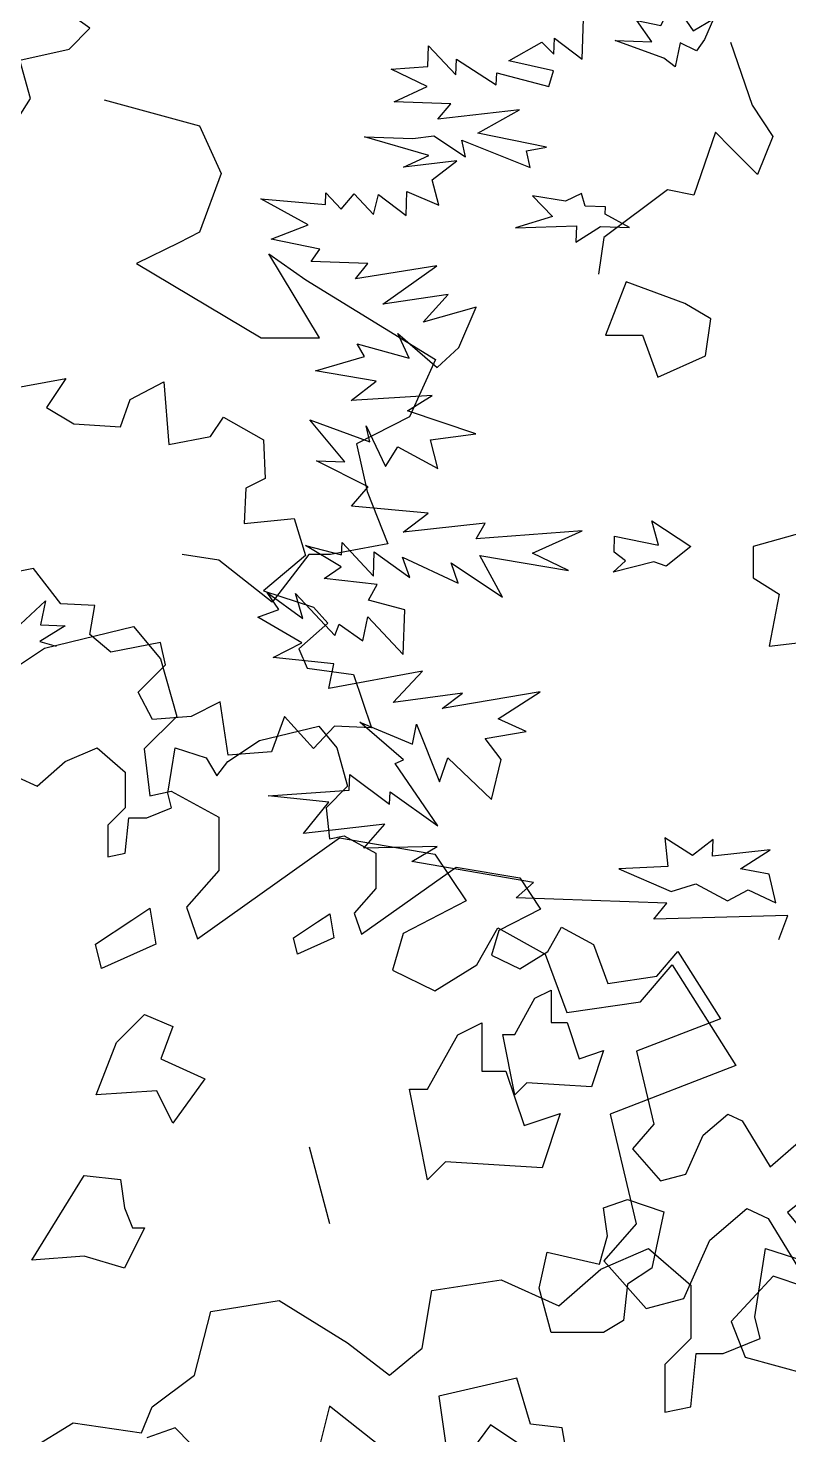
# Model space of a CAD drawing. Header units: inches. Extents: x 11.9 to 85.3, y 21.1 to 37.4.
# Drawn here: x 16.321 to 16.5449, y 23.1689 to 23.583 of the extents above; entities that cross this region are included whole.
import ezdxf

# ---------------------------------------------------------------- set-up
doc = ezdxf.new("R2010")
doc.units = ezdxf.units.IN
doc.header["$MEASUREMENT"] = 0
doc.layers.add('CAY', color=94, linetype='Continuous')
doc.layers.add('CAY-3', color=61, linetype='Continuous')

# ---------------------------------------------------------------- blocks, each defined once
blk = doc.blocks.new('A$C76451831')
at = {"layer": 'CAY'}
for p, q in [((2648.45, 1679.83), (2664.84, 1695.12)), ((2664.84, 1695.12), (2661.57, 1679.37)), ((2677.86, 1678.8), (2661.19, 1668.5)), ((2661.57, 1679.37), (2677.86, 1678.8)), ((2664.25, 1664.12), (2722.62, 1678.28)), ((2722.62, 1678.28), (2740.31, 1657.04)), ((2633, 1643.47), (2664.25, 1664.12)), ((2661.19, 1668.5), (2671.96, 1665.41)), ((2740.31, 1657.04), (2750.93, 1619.29)), ((2750.93, 1619.29), (2729.7, 1598.05)), ((2729.7, 1598.05), (2733.24, 1567.38)), ((2733.24, 1567.38), (2747.39, 1570.33)), ((2747.39, 1570.33), (2778.64, 1553.22)), ((2778.64, 1553.22), (2778.64, 1518.42)), ((2764.49, 1473.59), (2857.65, 1539.66)), ((2857.65, 1539.66), (2920.15, 1529.04)), ((2920.15, 1529.04), (2940.78, 1498.37)), ((2778.64, 1518.42), (2757.41, 1494.24)), ((2940.78, 1498.37), (2899.51, 1477.13)), ((2757.41, 1494.24), (2764.49, 1473.59)), ((2899.51, 1477.13), (2892.43, 1452.95)), ((2947.86, 1456.49), (2961.42, 1480.67)), ((2961.42, 1480.67), (2992.67, 1463.57)), ((2992.67, 1463.57), (3006.82, 1425.22)), ((2892.43, 1452.95), (2920.15, 1439.38)), ((2920.15, 1439.38), (2947.86, 1456.49)), ((3055.17, 1432.3), (3075.81, 1456.49)), ((3075.81, 1456.49), (3117.67, 1390.42)), ((3006.82, 1425.22), (3055.17, 1432.3)), ((3117.67, 1390.42), (3035.12, 1358.57)), ((3035.12, 1358.57), (3052.22, 1286.61)), ((3052.22, 1286.61), (3031, 1262.42)), ((5268.01, 577.07), (5268.94, 603.78)), ((5249.55, 580.43), (5249.91, 590.84)), ((5249.91, 590.84), (5268.01, 577.07)), ((5166.8, 572.44), (5167.27, 586.02)), ((5167.27, 586.02), (5185.18, 566.81)), ((5219.94, 576.02), (5241.67, 588.41)), ((5241.67, 588.41), (5249.55, 580.43)), ((5142.71, 570.56), (5166.8, 572.44)), ((5185.18, 566.81), (5185.54, 577.23)), ((5185.54, 577.23), (5211.69, 560.45)), ((5249.17, 569.56), (5219.94, 576.02)), ((5166.34, 559.31), (5142.71, 570.56)), ((5211.69, 560.45), (5211.96, 568.14)), ((5211.96, 568.14), (5246.09, 559.24)), ((5246.09, 559.24), (5249.17, 569.56)), ((5144.69, 549.18), (5166.34, 559.31)), ((5181.8, 547.89), (5144.69, 549.18)), ((5173.29, 537.76), (5181.8, 547.89)), ((5226.98, 544.04), (5173.29, 537.76)), ((5199.71, 528.68), (5226.98, 544.04)), ((5125.31, 526.29), (5156.99, 525.18)), ((5167.47, 513.94), (5125.31, 526.29)), ((5156.99, 525.18), (5170.65, 526.97)), ((5170.65, 526.97), (5191.46, 513.1)), ((5244.7, 519.4), (5199.71, 528.68)), ((5189.12, 524.06), (5233.82, 506.18)), ((5191.46, 513.1), (5189.12, 524.06)), ((5231.48, 517.14), (5244.7, 519.4)), ((5233.82, 506.18), (5231.48, 517.14)), ((5150.9, 506.35), (5167.47, 513.94)), ((5185.94, 510.57), (5150.9, 506.35)), ((5169.64, 497.99), (5185.94, 510.57)), ((5099.74, 481.85), (5100.01, 489.54)), ((5100.01, 489.54), (5110.05, 478.77)), ((5110.05, 478.77), (5118.57, 488.9)), ((5118.57, 488.9), (5131.23, 475.31)), ((5152.5, 474.56), (5153.06, 490.41)), ((5153.06, 490.41), (5174.04, 481.52)), ((5174.04, 481.52), (5169.64, 497.99)), ((5057.27, 485.6), (5099.74, 481.85)), ((5088.4, 468.64), (5057.27, 485.6)), ((5131.23, 475.31), (5134.41, 488.34)), ((5134.41, 488.34), (5152.5, 474.56)), ((5064.05, 459.07), (5088.4, 468.64)), ((5096, 452.51), (5064.05, 459.07)), ((5090.28, 444.55), (5096, 452.51)), ((5062.55, 449.63), (5086.72, 432.52)), ((5127.39, 443.26), (5090.28, 444.55)), ((5119.34, 433.11), (5127.39, 443.26)), ((5172.65, 441.67), (5119.34, 433.11)), ((5137.34, 416.61), (5172.65, 441.67)), ((5180.15, 422.83), (5137.34, 416.61)), ((5163.66, 404.81), (5180.15, 422.83)), ((5198.44, 414.48), (5163.66, 404.81)), ((5187.1, 388.13), (5198.44, 414.48)), ((5154.68, 381.1), (5147.08, 397.23)), ((5147.08, 397.23), (5173.04, 375.02)), ((5120.57, 390.45), (5154.68, 381.1)), ((5125.26, 382.13), (5120.57, 390.45)), ((5173.04, 375.02), (5187.1, 388.13)), ((5093.21, 372.82), (5125.26, 382.13)), ((5171.94, 380.31), (5154.84, 342.56)), ((5132.85, 366), (5093.21, 372.82)), ((5116.55, 353.42), (5132.85, 366)), ((5169.68, 356.55), (5116.55, 353.42)), ((5153.48, 346.69), (5169.68, 356.55)), ((5154.84, 342.56), (5120.06, 324.86)), ((5198.26, 331.53), (5153.48, 346.69)), ((5112.43, 313.22), (5089.38, 340.77)), ((5089.38, 340.77), (5128.75, 326.25)), ((5126.39, 336.76), (5139.05, 310.02)), ((5128.75, 326.25), (5126.39, 336.76)), ((5120.06, 324.86), (5127.13, 293.6)), ((5139.05, 310.02), (5147.21, 322.88)), ((5147.21, 322.88), (5173.45, 308.82)), ((5168.67, 327.57), (5198.26, 331.53)), ((5173.45, 308.82), (5168.67, 327.57)), ((5093.87, 313.86), (5112.43, 313.22)), ((5127.72, 296.82), (5093.87, 313.86)), ((5116.85, 284.05), (5127.72, 296.82)), ((5127.13, 293.6), (5140.69, 259.39)), ((5166.99, 279.58), (5116.85, 284.05)), ((5150.69, 267), (5166.99, 279.58)), ((5204.37, 272.83), (5150.69, 267)), ((5198.57, 262.61), (5204.37, 272.83)), ((5268.09, 267.89), (5198.57, 262.61)), ((5235.4, 253.16), (5268.09, 267.89)), ((5110.03, 244.39), (5086.5, 258.36)), ((5086.5, 258.36), (5110.3, 252.09)), ((5140.69, 259.39), (5102.96, 252.31)), ((5110.3, 252.09), (5110.58, 260.24)), ((5110.58, 260.24), (5131.11, 238.22)), ((5029.84, 248.77), (5005.67, 252.31)), ((5088.81, 252.31), (5064.63, 221.05)), ((5102.96, 252.31), (5088.81, 252.31)), ((5131.11, 238.22), (5131.66, 254.07)), ((5131.66, 254.07), (5155.1, 237.38)), ((5155.1, 237.38), (5150.12, 250.7)), ((5150.12, 250.7), (5186.68, 233.56)), ((5200.91, 251.65), (5259.03, 241.91)), ((5215.82, 224.38), (5200.91, 251.65)), ((5259.03, 241.91), (5235.4, 253.16)), ((5064.63, 221.05), (5029.84, 248.77)), ((5098.88, 236.62), (5110.03, 244.39)), ((5186.68, 233.56), (5182.16, 246.86)), ((5182.16, 246.86), (5215.82, 224.38)), ((5133.64, 232.69), (5098.88, 236.62)), ((5127.84, 222.47), (5133.64, 232.69)), ((5069.17, 216.35), (5061.4, 227.51)), ((5061.4, 227.51), (5084.82, 210.37)), ((5079.96, 226.86), (5105.73, 199.21)), ((5084.82, 210.37), (5079.96, 226.86)), ((5151.64, 216.19), (5127.84, 222.47)), ((5055.4, 211.39), (5069.17, 216.35)), ((5150.61, 186.76), (5151.64, 216.19)), ((5084.27, 194.52), (5055.4, 211.39)), ((5105.73, 199.21), (5108.71, 206.81)), ((5108.71, 206.81), (5124.19, 195.85)), ((5124.19, 195.85), (5127.46, 211.6)), ((5127.46, 211.6), (5150.61, 186.76)), ((5065.35, 184.75), (5084.27, 194.52)), ((5105.08, 180.65), (5065.35, 184.75)), ((5101.8, 164.44), (5105.08, 180.65)), ((5163.37, 175.89), (5101.8, 164.44)), ((5144.07, 155.26), (5163.37, 175.89)), ((5189.6, 161.37), (5144.07, 155.26)), ((5240.39, 162.32), (5176.11, 151.42)), ((5176.11, 151.42), (5189.6, 161.37)), ((5213.04, 144.69), (5240.39, 162.32)), ((5150.92, 117.85), (5122.33, 142.42)), ((5122.33, 142.42), (5156.72, 128.07)), ((5156.72, 128.07), (5159.44, 141.12)), ((5159.44, 141.12), (5174.44, 103.42)), ((5231.32, 136.34), (5213.04, 144.69)), ((5204.43, 131.84), (5231.32, 136.34)), ((5214.82, 117.88), (5204.43, 131.84)), ((5145.4, 115.32), (5150.92, 117.85)), ((5173.42, 74.45), (5145.4, 115.32)), ((5174.44, 103.42), (5179.97, 119.1)), ((5179.97, 119.1), (5208.47, 91.81)), ((5208.47, 91.81), (5214.82, 117.88)), ((5115.33, 97.78), (5115.69, 108.2)), ((5115.69, 108.2), (5141.75, 88.7)), ((5062.19, 94.2), (5115.33, 97.78)), ((5101.92, 90.09), (5062.19, 94.2)), ((5141.75, 88.7), (5142.03, 96.85)), ((5142.03, 96.85), (5173.42, 74.45)), ((5085.34, 69.36), (5101.92, 90.09)), ((5138.57, 75.66), (5085.34, 69.36)), ((5124.88, 59.82), (5138.57, 75.66)), ((5172.95, 60.86), (5124.88, 59.82)), ((5156.29, 51.02), (5172.95, 60.86)), ((5236.02, 37.35), (5156.29, 51.02)), ((5224.8, 27.32), (5236.02, 37.35)), ((5323.46, 23.87), (5224.8, 27.32)), ((5314.94, 13.29), (5323.46, 23.87)), ((5402.93, 15.66), (5314.94, 13.29)), ((5396.95, 0), (5402.93, 15.66))]:
    blk.add_line(p, q, dxfattribs=at)
for points in [[(2721.43, 1485.79), (2733.31, 1493.71), (2737.27, 1469.95), (2701.64, 1454.11), (2697.68, 1469.95)], [(2935.21, 1410.54), (2951.05, 1418.46), (2951.05, 1386.78), (2966.88, 1386.78), (2978.76, 1351.13), (3002.51, 1359.06), (2990.64, 1323.41), (2927.29, 1327.37), (2915.42, 1315.49), (2903.54, 1374.9), (2915.42, 1374.9)], [(4892.21, 659.97), (4885.53, 671.37), (4869.41, 671.37), (4869.41, 643.85), (4852.9, 632.05), (4836.78, 636.77), (4843.86, 609.24), (4871.37, 606.88), (4880.81, 586.04), (4862.33, 574.63), (4862.33, 553.79), (4871.37, 544.36), (4894.57, 532.95), (4906.36, 551.43), (4899.28, 576.6), (4931.52, 583.68), (4945.27, 597.44), (4922.48, 613.57), (4915.4, 636.77), (4889.85, 630.08)], [(5321.51, 577.92), (5289.74, 589.45), (5313.73, 588.62), (5303.79, 602.56), (5319.54, 599.29), (5327.79, 614.87), (5340.72, 595.83), (5354.13, 603.52), (5348.22, 590.13), (5342.97, 582.61), (5332.29, 587.97), (5329.02, 572.21)], [(5270.09, 480.89), (5267.66, 489.13), (5257.06, 484.06), (5235.43, 487.54), (5248.55, 473.93), (5224.28, 466.62), (5264.2, 467.94), (5263.82, 457.08), (5280.04, 467.39), (5299.05, 466.73), (5283.04, 475.45), (5283.22, 480.43)], [(5288.9, 254.01), (5289.27, 264.43), (5318.06, 258.44), (5313.63, 274.46), (5339.33, 257.69), (5323.02, 244.66), (5314.96, 247.66), (5288.45, 240.88), (5296.41, 248.31)], [(5395.07, 24.09), (5390.74, 42.83), (5371.82, 46.21), (5391.29, 58.68), (5353.54, 54.56), (5353.92, 65.42), (5340.41, 55.01), (5322.23, 66.53), (5324.3, 47.87), (5292.07, 46.28), (5326.45, 31.48), (5342.48, 36.36), (5363.39, 25.2), (5376.78, 32.44)]]:
    blk.add_lwpolyline(points, close=True, dxfattribs=at)
at = {"layer": 'CAY-3'}
for p, q in [((3100.57, 1275.99), (3124.75, 1296.63)), ((3124.75, 1296.63), (3138.9, 1290.15)), ((3138.9, 1290.15), (3166.61, 1244.73)), ((3083.47, 1237.65), (3100.57, 1275.99)), ((3029.14, 1257), (3060.39, 1270.57)), ((3060.39, 1270.57), (3088.1, 1246.38)), ((3129.96, 1225.74), (3137.04, 1270.57)), ((3137.04, 1270.57), (3167.7, 1260.54)), ((3001.43, 1232.82), (3029.14, 1257)), ((3031, 1262.42), (3058.71, 1231.16)), ((2918.29, 1242.84), (2963.69, 1249.92)), ((2963.69, 1249.92), (3001.43, 1232.82)), ((3088.1, 1246.38), (3088.1, 1211.58)), ((2773.24, 1229.28), (2818.05, 1236.36)), ((2818.05, 1236.36), (2862.87, 1208.63)), ((2911.8, 1205.09), (2918.29, 1242.84)), ((3058.71, 1231.16), (3083.47, 1237.65)), ((2762.63, 1187.4), (2773.24, 1229.28)), ((3133.5, 1211.58), (3129.96, 1225.74)), ((2862.87, 1208.63), (2890.58, 1187.4)), ((3088.1, 1211.58), (3071, 1194.47)), ((3109.33, 1201.55), (3133.5, 1211.58)), ((2890.58, 1187.4), (2911.8, 1205.09)), ((3088.1, 1166.75), (3091.64, 1201.55)), ((3091.64, 1201.55), (3109.33, 1201.55)), ((3071, 1194.47), (3071, 1163.21)), ((2734.92, 1166.75), (2762.63, 1187.4)), ((2727.84, 1149.65), (2734.92, 1166.75)), ((3071, 1163.21), (3088.1, 1166.75)), ((2655.32, 1139.03), (2683.03, 1156.13)), ((2683.03, 1156.13), (2727.84, 1149.65)), ((6577.4, 899), (6564.2, 949.16)), ((4954.64, 550.49), (5017.14, 533.39)), ((5017.14, 533.39), (5031.3, 502.12)), ((86.67, 510.8), (100.83, 469.51)), ((5031.3, 502.12), (5017.14, 463.78)), ((100.83, 469.51), (114.39, 448.86)), ((5017.14, 463.78), (5003.58, 456.71)), ((5003.58, 456.71), (4975.87, 443.14)), ((76.77, 451.7), (62.5, 410.52)), ((86.67, 441.79), (76.77, 451.7)), ((114.39, 448.86), (104.36, 424.09)), ((4975.87, 443.14), (5057.56, 394.47)), ((5095.88, 394.47), (5062.55, 449.63)), ((104.36, 424.09), (86.67, 441.79)), ((5086.72, 432.52), (5171.94, 380.31)), ((45.4, 414.06), (3.54, 382.8)), ((62.5, 410.52), (45.4, 414.06)), ((5057.56, 394.47), (5095.88, 394.47)), ((3.54, 382.8), (0, 358.62))]:
    blk.add_line(p, q, dxfattribs=at)
for points in [[(6360.37, 1197.42), (6385.53, 1186.02), (6404, 1202.14), (6424.83, 1211.19), (6443.31, 1195.06), (6443.31, 1171.86), (6431.91, 1160.46), (6431.91, 1139.62), (6443.31, 1141.98), (6445.67, 1165.18), (6457.46, 1165.18), (6473.58, 1171.86), (6471.22, 1181.3), (6475.94, 1211.19), (6496.38, 1204.5), (6503.45, 1192.7), (6510.53, 1202.14), (6531.36, 1215.91), (6570.27, 1225.34), (6582.07, 1211.19), (6589.14, 1186.02), (6574.99, 1171.86), (6577.35, 1151.41), (6586.78, 1153.38), (6607.62, 1141.98), (6607.62, 1118.78), (6593.47, 1102.65), (6598.18, 1088.89), (6660.29, 1132.93), (6701.96, 1125.85), (6715.71, 1105.4), (6688.2, 1091.25), (6683.48, 1075.13), (6701.96, 1066.08), (6720.43, 1077.48), (6729.47, 1093.61), (6750.31, 1082.2), (6759.74, 1056.64), (6791.97, 1061.36), (6805.73, 1077.48), (6833.64, 1033.44), (6778.61, 1012.21), (6790.01, 964.23), (6775.86, 948.11), (6794.33, 927.27), (6810.84, 931.59), (6822.24, 957.15), (6838.36, 970.92), (6847.79, 966.59), (6866.26, 936.31), (6884.74, 952.43)], [(6900.86, 924.91), (6877.66, 906.42), (6889.06, 892.66)], [(6889.06, 857.66), (6868.23, 864.74), (6840.71, 834.85), (6849.76, 811.65), (6891.42, 800.25)], [(6734.58, 737.72), (6729.87, 765.25), (6709.03, 767.61), (6699.99, 797.89), (6648.89, 786.09), (6653.61, 753.85)], [(6609.58, 753.85), (6577.35, 779.41), (6570.27, 751.49)], [(6496.38, 744.41), (6475.94, 765.25), (6457.46, 758.57)], [(4876.64, 358.19), (4929.38, 367.68), (4916.72, 348.7), (4934.65, 338.15), (4965.24, 336.04), (4971.56, 353.97), (4993.71, 365.57), (4996.88, 324.44), (5024.3, 329.71), (5032.74, 342.37), (5059.1, 327.61), (5060.16, 302.29), (5047.5, 295.96), (5046.45, 272.76), (5079.14, 275.93), (5086.52, 251.67), (5059.1, 228.46), (5091.8, 217.92), (5101.29, 207.37), (5082.31, 190.5), (5087.58, 177.84), (5118.16, 173.62), (5129.77, 138.82), (5105.51, 139.87), (5091.8, 125.11), (5072.81, 146.2), (5064.38, 123), (5035.9, 120.89), (5030.63, 155.69), (5011.64, 146.2), (4986.33, 144.09), (4976.84, 162.02), (4994.77, 179.95), (4991.6, 194.71), (4958.91, 188.39), (4945.2, 199.99), (4948.36, 218.97), (4926.21, 220.03), (4908.28, 243.23), (4870.31, 235.85)]]:
    blk.add_lwpolyline(points, dxfattribs=at)
for points in [[(2980.44, 1138.92), (2956.69, 1154.77), (2944.81, 1138.92), (2964.6, 1107.24)], [(6569.48, 1097.02), (6577.4, 1102.3), (6580.04, 1086.46), (6556.28, 1075.9), (6553.64, 1086.46)], [(6712, 1046.85), (6722.56, 1052.14), (6722.56, 1031.01), (6733.11, 1031.01), (6741.03, 1007.25), (6756.87, 1012.53), (6748.95, 988.77), (6706.72, 991.41), (6698.8, 983.49), (6690.89, 1023.09), (6698.8, 1023.09)], [(6437.52, 1017.81), (6455.99, 1036.29), (6474.47, 1028.37), (6466.55, 1007.25), (6495.58, 994.05), (6474.47, 965), (6463.91, 986.13), (6424.32, 983.49)], [(6403.21, 909.56), (6416.4, 930.68), (6440.16, 928.04), (6442.8, 909.56), (6448.07, 896.36), (6455.99, 896.36), (6442.8, 869.95), (6416.4, 877.87), (6382.09, 875.23)], [(6714.64, 856.75), (6719.92, 880.51), (6754.23, 872.59), (6759.51, 891.07), (6756.87, 909.56), (6772.7, 914.84), (6796.46, 906.92), (6788.54, 869.95), (6772.7, 859.39), (6770.06, 835.63), (6756.87, 827.71), (6722.56, 827.71)], [(56.59, 339.38), (18.26, 353.54), (4.7, 318.73), (28.88, 318.73), (38.9, 291.01), (70.15, 305.17), (73.69, 329.35)], [(167.44, 183.66), (139.73, 190.73), (101.4, 180.12), (101.4, 159.47), (118.5, 148.85), (112.01, 114.64), (136.19, 117.59), (146.21, 152.39), (156.82, 155.93), (191.61, 170.09)]]:
    blk.add_lwpolyline(points, close=True, dxfattribs=at)

msp = doc.modelspace()

# ---------------------------------------------------------------- block references
at = {"layer": 'CAY', "xscale": 0.0004489089019145984, "yscale": 0.0004489089019145984, "zscale": 0.0004489089019145984}
for p in [(16.48885, 23.34953), (14.11921, 23.31472), (13.45711, 22.82744), (15.12979, 22.65341)]:
    msp.add_blockref('A$C76451831', p, dxfattribs=at)

doc.saveas('drawing.dxf')
